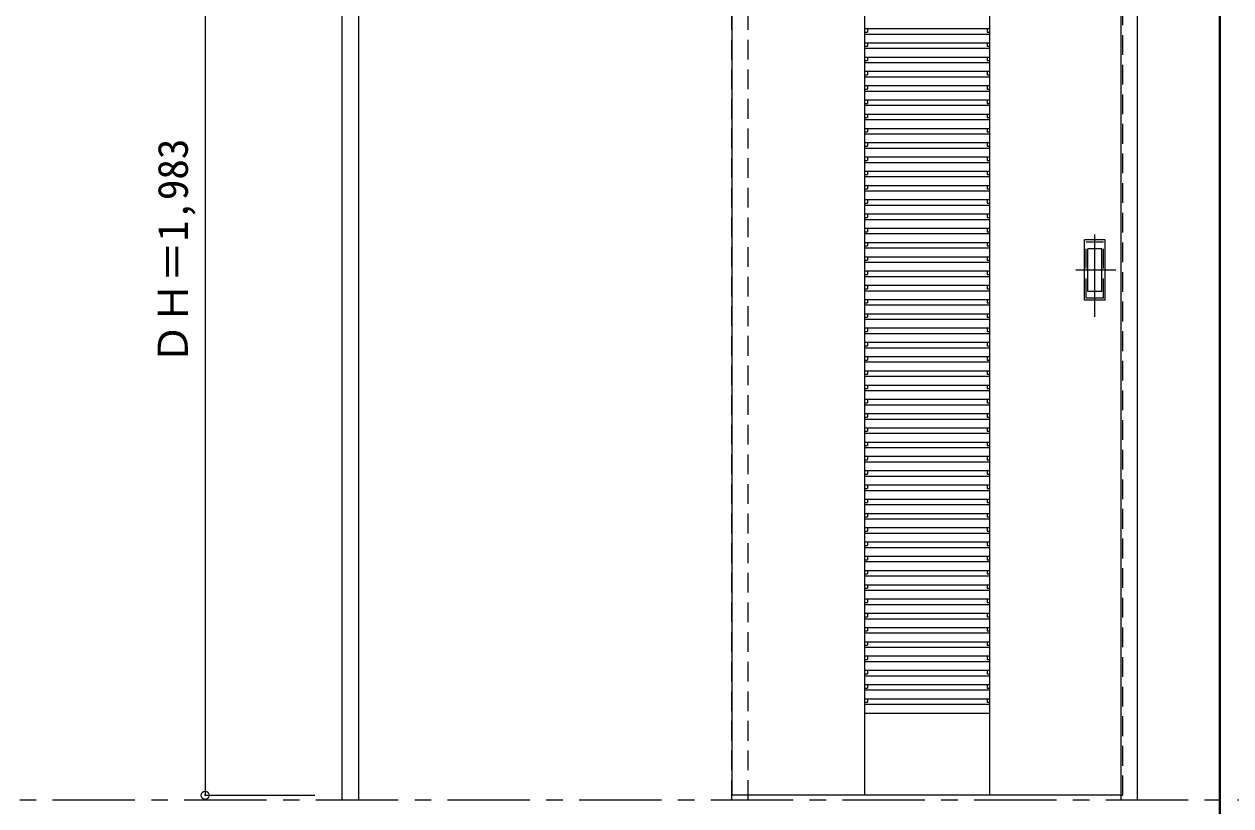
# Model space of a CAD drawing. Units: millimetres, scale not verified. Extents: x -6000 to 5700, y -4307 to 4260.
# Drawn here: x -502 to 1698, y 1407 to 2832 of the extents above; entities that cross this region are included whole.
import ezdxf
from ezdxf.enums import TextEntityAlignment as Align

# ---------------------------------------------------------------- set-up
doc = ezdxf.new("R2010")
doc.units = ezdxf.units.MM
doc.header["$LTSCALE"] = 30
doc.header["$PDMODE"] = 32
doc.header["$PDSIZE"] = 15
doc.linetypes.add('CHAIN1', pattern=[8, 5, -1, 1, -1])
doc.linetypes.add('DASHED1', pattern=[1.8, 1.2, -0.6])
for name, color, linetype, lineweight in [('0-1_通り芯', 7, 'CHAIN1', 18), ('0-2_扉', 4, 'DASHED1', 9), ('0-3_仕上げ', 4, 'Continuous', 9), ('0-4_枠', 3, 'Continuous', 25), ('0-6_引手', 7, 'Continuous', 18), ('0-B_寸法', 7, 'Continuous', 9), ('F-1_枠', 6, 'Continuous', 40)]:
    doc.layers.add(name, color=color, linetype=linetype, lineweight=lineweight)
doc.styles.add('ＭＳ ゴシック', font='')
doc.styles.get('ＭＳ ゴシック').set_extended_font_data('MS Gothic')

msp = doc.modelspace()

# ---------------------------------------------------------------- linework, layer by layer
at = {"layer": '0-1_通り芯'}
msp.add_line((-5490, 1418), (5690, 1418), dxfattribs=at)
at = {"layer": '0-2_扉', "color": 3, "linetype": 'Continuous', "lineweight": 25}
for p in [(788, 3409.5), (1498, 1426.5)]:
    msp.add_line(p, (788, 1426.5), dxfattribs=at)
at = {"layer": '0-2_扉'}
msp.add_lwpolyline([(1498, 1426.5), (1501, 1426.5), (1501, 3409.5)], dxfattribs=at)
at = {"layer": '0-3_仕上げ', "color": 7, "lineweight": 18}
for p, q in [((1030.5, 1426.5), (1030.5, 3409.5)), ((1258.5, 1426.5), (1258.5, 3409.5)), ((1030.5, 1576.5), (1258.5, 1576.5))]:
    msp.add_line(p, q, dxfattribs=at)
at = {"layer": '0-3_仕上げ'}
for p, q in [((1030.5, 2824.5), (1258.5, 2824.5)), ((1030.5, 2818.08), (1035.5, 2818.08)), ((1035.5, 2824.5), (1035.5, 2818.08)), ((1253.5, 2824.5), (1253.5, 2818.08)), ((1253.5, 2818.08), (1258.5, 2818.08)), ((1030.5, 2814.5), (1258.5, 2814.5)), ((1030.5, 2798.5), (1258.5, 2798.5)), ((1035.5, 2798.5), (1035.5, 2792.08)), ((1253.5, 2798.5), (1253.5, 2792.08)), ((1030.5, 2792.08), (1035.5, 2792.08)), ((1030.5, 2788.5), (1258.5, 2788.5)), ((1030.5, 2772.5), (1258.5, 2772.5)), ((1035.5, 2772.5), (1035.5, 2766.08)), ((1253.5, 2792.08), (1258.5, 2792.08)), ((1253.5, 2772.5), (1253.5, 2766.08)), ((1030.5, 2766.08), (1035.5, 2766.08)), ((1030.5, 2762.5), (1258.5, 2762.5)), ((1253.5, 2766.08), (1258.5, 2766.08)), ((1030.5, 2746.5), (1258.5, 2746.5)), ((1030.5, 2740.08), (1035.5, 2740.08)), ((1030.5, 2736.5), (1258.5, 2736.5)), ((1035.5, 2746.5), (1035.5, 2740.08)), ((1253.5, 2746.5), (1253.5, 2740.08)), ((1253.5, 2740.08), (1258.5, 2740.08)), ((1030.5, 2720.5), (1258.5, 2720.5)), ((1030.5, 2714.08), (1035.5, 2714.08)), ((1030.5, 2710.5), (1258.5, 2710.5)), ((1035.5, 2720.5), (1035.5, 2714.08)), ((1253.5, 2720.5), (1253.5, 2714.08)), ((1253.5, 2714.08), (1258.5, 2714.08)), ((1030.5, 2694.5), (1258.5, 2694.5)), ((1030.5, 2688.08), (1035.5, 2688.08)), ((1030.5, 2684.5), (1258.5, 2684.5)), ((1035.5, 2694.5), (1035.5, 2688.08)), ((1253.5, 2694.5), (1253.5, 2688.08)), ((1253.5, 2688.08), (1258.5, 2688.08)), ((1030.5, 2668.5), (1258.5, 2668.5)), ((1030.5, 2662.08), (1035.5, 2662.08)), ((1035.5, 2668.5), (1035.5, 2662.08)), ((1253.5, 2668.5), (1253.5, 2662.08)), ((1253.5, 2662.08), (1258.5, 2662.08)), ((1030.5, 2658.5), (1258.5, 2658.5)), ((1030.5, 2642.5), (1258.5, 2642.5)), ((1035.5, 2642.5), (1035.5, 2636.08)), ((1253.5, 2642.5), (1253.5, 2636.08)), ((1030.5, 2636.08), (1035.5, 2636.08)), ((1030.5, 2632.5), (1258.5, 2632.5)), ((1253.5, 2636.08), (1258.5, 2636.08)), ((1030.5, 2616.5), (1258.5, 2616.5)), ((1030.5, 2610.08), (1035.5, 2610.08)), ((1030.5, 2606.5), (1258.5, 2606.5)), ((1035.5, 2616.5), (1035.5, 2610.08)), ((1253.5, 2616.5), (1253.5, 2610.08)), ((1253.5, 2610.08), (1258.5, 2610.08)), ((1030.5, 2590.5), (1258.5, 2590.5)), ((1030.5, 2584.08), (1035.5, 2584.08)), ((1030.5, 2580.5), (1258.5, 2580.5)), ((1035.5, 2590.5), (1035.5, 2584.08)), ((1253.5, 2590.5), (1253.5, 2584.08)), ((1253.5, 2584.08), (1258.5, 2584.08)), ((1030.5, 2564.5), (1258.5, 2564.5)), ((1030.5, 2558.08), (1035.5, 2558.08)), ((1030.5, 2554.5), (1258.5, 2554.5)), ((1035.5, 2564.5), (1035.5, 2558.08)), ((1253.5, 2564.5), (1253.5, 2558.08)), ((1253.5, 2558.08), (1258.5, 2558.08)), ((1030.5, 2538.5), (1258.5, 2538.5)), ((1030.5, 2532.08), (1035.5, 2532.08)), ((1035.5, 2538.5), (1035.5, 2532.08)), ((1253.5, 2538.5), (1253.5, 2532.08)), ((1253.5, 2532.08), (1258.5, 2532.08)), ((1030.5, 2528.5), (1258.5, 2528.5)), ((1030.5, 2512.5), (1258.5, 2512.5)), ((1035.5, 2512.5), (1035.5, 2506.08)), ((1253.5, 2512.5), (1253.5, 2506.08)), ((1030.5, 2506.08), (1035.5, 2506.08)), ((1030.5, 2502.5), (1258.5, 2502.5)), ((1030.5, 2486.5), (1258.5, 2486.5)), ((1035.5, 2486.5), (1035.5, 2480.08)), ((1253.5, 2506.08), (1258.5, 2506.08)), ((1253.5, 2486.5), (1253.5, 2480.08)), ((1030.5, 2480.08), (1035.5, 2480.08)), ((1030.5, 2476.5), (1258.5, 2476.5)), ((1253.5, 2480.08), (1258.5, 2480.08)), ((1030.5, 2460.5), (1258.5, 2460.5)), ((1030.5, 2454.08), (1035.5, 2454.08)), ((1030.5, 2450.5), (1258.5, 2450.5)), ((1035.5, 2460.5), (1035.5, 2454.08)), ((1253.5, 2460.5), (1253.5, 2454.08)), ((1253.5, 2454.08), (1258.5, 2454.08)), ((1030.5, 2434.5), (1258.5, 2434.5)), ((1030.5, 2428.08), (1035.5, 2428.08)), ((1030.5, 2424.5), (1258.5, 2424.5)), ((1035.5, 2434.5), (1035.5, 2428.08)), ((1253.5, 2434.5), (1253.5, 2428.08)), ((1253.5, 2428.08), (1258.5, 2428.08)), ((1030.5, 2408.5), (1258.5, 2408.5)), ((1030.5, 2402.08), (1035.5, 2402.08)), ((1030.5, 2398.5), (1258.5, 2398.5)), ((1035.5, 2408.5), (1035.5, 2402.08)), ((1253.5, 2408.5), (1253.5, 2402.08)), ((1253.5, 2402.08), (1258.5, 2402.08)), ((1030.5, 2382.5), (1258.5, 2382.5)), ((1030.5, 2376.08), (1035.5, 2376.08)), ((1035.5, 2382.5), (1035.5, 2376.08)), ((1253.5, 2382.5), (1253.5, 2376.08)), ((1253.5, 2376.08), (1258.5, 2376.08)), ((1030.5, 2372.5), (1258.5, 2372.5)), ((1030.5, 2356.5), (1258.5, 2356.5)), ((1035.5, 2356.5), (1035.5, 2350.08)), ((1253.5, 2356.5), (1253.5, 2350.08)), ((1030.5, 2350.08), (1035.5, 2350.08)), ((1030.5, 2346.5), (1258.5, 2346.5)), ((1253.5, 2350.08), (1258.5, 2350.08)), ((1030.5, 2330.5), (1258.5, 2330.5)), ((1030.5, 2324.08), (1035.5, 2324.08)), ((1030.5, 2320.5), (1258.5, 2320.5)), ((1035.5, 2330.5), (1035.5, 2324.08)), ((1253.5, 2330.5), (1253.5, 2324.08)), ((1253.5, 2324.08), (1258.5, 2324.08)), ((1030.5, 2304.5), (1258.5, 2304.5)), ((1030.5, 2298.08), (1035.5, 2298.08)), ((1030.5, 2294.5), (1258.5, 2294.5)), ((1035.5, 2304.5), (1035.5, 2298.08)), ((1253.5, 2304.5), (1253.5, 2298.08)), ((1253.5, 2298.08), (1258.5, 2298.08)), ((1030.5, 2278.5), (1258.5, 2278.5)), ((1030.5, 2272.08), (1035.5, 2272.08)), ((1030.5, 2268.5), (1258.5, 2268.5)), ((1035.5, 2278.5), (1035.5, 2272.08)), ((1253.5, 2278.5), (1253.5, 2272.08)), ((1253.5, 2272.08), (1258.5, 2272.08)), ((1030.5, 2252.5), (1258.5, 2252.5)), ((1030.5, 2246.08), (1035.5, 2246.08)), ((1035.5, 2252.5), (1035.5, 2246.08)), ((1253.5, 2252.5), (1253.5, 2246.08)), ((1253.5, 2246.08), (1258.5, 2246.08)), ((1030.5, 2242.5), (1258.5, 2242.5)), ((1030.5, 2226.5), (1258.5, 2226.5)), ((1035.5, 2226.5), (1035.5, 2220.08)), ((1253.5, 2226.5), (1253.5, 2220.08)), ((1030.5, 2220.08), (1035.5, 2220.08)), ((1030.5, 2216.5), (1258.5, 2216.5)), ((1030.5, 2200.5), (1258.5, 2200.5)), ((1035.5, 2200.5), (1035.5, 2194.08)), ((1253.5, 2220.08), (1258.5, 2220.08)), ((1253.5, 2200.5), (1253.5, 2194.08)), ((1030.5, 2194.08), (1035.5, 2194.08)), ((1030.5, 2190.5), (1258.5, 2190.5)), ((1253.5, 2194.08), (1258.5, 2194.08)), ((1030.5, 2174.5), (1258.5, 2174.5)), ((1030.5, 2168.08), (1035.5, 2168.08)), ((1030.5, 2164.5), (1258.5, 2164.5)), ((1035.5, 2174.5), (1035.5, 2168.08)), ((1253.5, 2174.5), (1253.5, 2168.08)), ((1253.5, 2168.08), (1258.5, 2168.08)), ((1030.5, 2148.5), (1258.5, 2148.5)), ((1030.5, 2142.08), (1035.5, 2142.08)), ((1030.5, 2138.5), (1258.5, 2138.5)), ((1035.5, 2148.5), (1035.5, 2142.08)), ((1253.5, 2148.5), (1253.5, 2142.08)), ((1253.5, 2142.08), (1258.5, 2142.08)), ((1030.5, 2122.5), (1258.5, 2122.5)), ((1030.5, 2116.08), (1035.5, 2116.08)), ((1030.5, 2112.5), (1258.5, 2112.5)), ((1035.5, 2122.5), (1035.5, 2116.08)), ((1253.5, 2122.5), (1253.5, 2116.08)), ((1253.5, 2116.08), (1258.5, 2116.08)), ((1030.5, 2096.5), (1258.5, 2096.5)), ((1030.5, 2090.08), (1035.5, 2090.08)), ((1035.5, 2096.5), (1035.5, 2090.08)), ((1253.5, 2096.5), (1253.5, 2090.08)), ((1253.5, 2090.08), (1258.5, 2090.08)), ((1030.5, 2086.5), (1258.5, 2086.5)), ((1030.5, 2070.5), (1258.5, 2070.5)), ((1035.5, 2070.5), (1035.5, 2064.08)), ((1253.5, 2070.5), (1253.5, 2064.08)), ((1030.5, 2064.08), (1035.5, 2064.08)), ((1030.5, 2060.5), (1258.5, 2060.5)), ((1253.5, 2064.08), (1258.5, 2064.08)), ((1030.5, 2044.5), (1258.5, 2044.5)), ((1030.5, 2038.08), (1035.5, 2038.08)), ((1030.5, 2034.5), (1258.5, 2034.5)), ((1035.5, 2044.5), (1035.5, 2038.08)), ((1253.5, 2044.5), (1253.5, 2038.08)), ((1253.5, 2038.08), (1258.5, 2038.08)), ((1030.5, 2018.5), (1258.5, 2018.5)), ((1030.5, 2012.08), (1035.5, 2012.08)), ((1030.5, 2008.5), (1258.5, 2008.5)), ((1035.5, 2018.5), (1035.5, 2012.08)), ((1253.5, 2018.5), (1253.5, 2012.08)), ((1253.5, 2012.08), (1258.5, 2012.08)), ((1030.5, 1992.5), (1258.5, 1992.5)), ((1030.5, 1986.08), (1035.5, 1986.08)), ((1030.5, 1982.5), (1258.5, 1982.5)), ((1035.5, 1992.5), (1035.5, 1986.08)), ((1253.5, 1992.5), (1253.5, 1986.08)), ((1253.5, 1986.08), (1258.5, 1986.08)), ((1030.5, 1966.5), (1258.5, 1966.5)), ((1030.5, 1960.08), (1035.5, 1960.08)), ((1035.5, 1966.5), (1035.5, 1960.08)), ((1253.5, 1966.5), (1253.5, 1960.08)), ((1253.5, 1960.08), (1258.5, 1960.08)), ((1030.5, 1956.5), (1258.5, 1956.5)), ((1030.5, 1940.5), (1258.5, 1940.5)), ((1035.5, 1940.5), (1035.5, 1934.08)), ((1253.5, 1940.5), (1253.5, 1934.08)), ((1030.5, 1934.08), (1035.5, 1934.08)), ((1030.5, 1930.5), (1258.5, 1930.5)), ((1030.5, 1914.5), (1258.5, 1914.5)), ((1035.5, 1914.5), (1035.5, 1908.08)), ((1253.5, 1934.08), (1258.5, 1934.08)), ((1253.5, 1914.5), (1253.5, 1908.08)), ((1030.5, 1908.08), (1035.5, 1908.08)), ((1030.5, 1904.5), (1258.5, 1904.5)), ((1253.5, 1908.08), (1258.5, 1908.08)), ((1030.5, 1888.5), (1258.5, 1888.5)), ((1030.5, 1882.08), (1035.5, 1882.08)), ((1030.5, 1878.5), (1258.5, 1878.5)), ((1035.5, 1888.5), (1035.5, 1882.08)), ((1253.5, 1888.5), (1253.5, 1882.08)), ((1253.5, 1882.08), (1258.5, 1882.08)), ((1030.5, 1862.5), (1258.5, 1862.5)), ((1030.5, 1856.08), (1035.5, 1856.08)), ((1030.5, 1852.5), (1258.5, 1852.5)), ((1035.5, 1862.5), (1035.5, 1856.08)), ((1253.5, 1862.5), (1253.5, 1856.08)), ((1253.5, 1856.08), (1258.5, 1856.08)), ((1030.5, 1836.5), (1258.5, 1836.5)), ((1030.5, 1830.08), (1035.5, 1830.08)), ((1030.5, 1826.5), (1258.5, 1826.5)), ((1035.5, 1836.5), (1035.5, 1830.08)), ((1253.5, 1836.5), (1253.5, 1830.08)), ((1253.5, 1830.08), (1258.5, 1830.08)), ((1030.5, 1810.5), (1258.5, 1810.5)), ((1030.5, 1804.08), (1035.5, 1804.08)), ((1035.5, 1810.5), (1035.5, 1804.08)), ((1253.5, 1810.5), (1253.5, 1804.08)), ((1253.5, 1804.08), (1258.5, 1804.08)), ((1030.5, 1800.5), (1258.5, 1800.5)), ((1030.5, 1784.5), (1258.5, 1784.5)), ((1035.5, 1784.5), (1035.5, 1778.08)), ((1253.5, 1784.5), (1253.5, 1778.08)), ((1030.5, 1778.08), (1035.5, 1778.08)), ((1030.5, 1774.5), (1258.5, 1774.5)), ((1253.5, 1778.08), (1258.5, 1778.08)), ((1030.5, 1758.5), (1258.5, 1758.5)), ((1030.5, 1752.08), (1035.5, 1752.08)), ((1030.5, 1748.5), (1258.5, 1748.5)), ((1035.5, 1758.5), (1035.5, 1752.08)), ((1253.5, 1758.5), (1253.5, 1752.08)), ((1253.5, 1752.08), (1258.5, 1752.08)), ((1030.5, 1732.5), (1258.5, 1732.5)), ((1030.5, 1726.08), (1035.5, 1726.08)), ((1030.5, 1722.5), (1258.5, 1722.5)), ((1035.5, 1732.5), (1035.5, 1726.08)), ((1253.5, 1732.5), (1253.5, 1726.08)), ((1253.5, 1726.08), (1258.5, 1726.08)), ((1030.5, 1706.5), (1258.5, 1706.5)), ((1030.5, 1700.08), (1035.5, 1700.08)), ((1030.5, 1696.5), (1258.5, 1696.5)), ((1035.5, 1706.5), (1035.5, 1700.08)), ((1253.5, 1706.5), (1253.5, 1700.08)), ((1253.5, 1700.08), (1258.5, 1700.08)), ((1030.5, 1680.5), (1258.5, 1680.5)), ((1030.5, 1674.08), (1035.5, 1674.08)), ((1035.5, 1680.5), (1035.5, 1674.08)), ((1253.5, 1680.5), (1253.5, 1674.08)), ((1253.5, 1674.08), (1258.5, 1674.08)), ((1030.5, 1670.5), (1258.5, 1670.5)), ((1030.5, 1654.5), (1258.5, 1654.5)), ((1035.5, 1654.5), (1035.5, 1648.08)), ((1253.5, 1654.5), (1253.5, 1648.08)), ((1030.5, 1648.08), (1035.5, 1648.08)), ((1030.5, 1644.5), (1258.5, 1644.5)), ((1030.5, 1628.5), (1258.5, 1628.5)), ((1035.5, 1628.5), (1035.5, 1622.08)), ((1253.5, 1648.08), (1258.5, 1648.08)), ((1253.5, 1628.5), (1253.5, 1622.08)), ((1030.5, 1622.08), (1035.5, 1622.08)), ((1030.5, 1618.5), (1258.5, 1618.5)), ((1253.5, 1622.08), (1258.5, 1622.08)), ((1030.5, 1602.5), (1258.5, 1602.5)), ((1030.5, 1596.08), (1035.5, 1596.08)), ((1030.5, 1592.5), (1258.5, 1592.5)), ((1035.5, 1602.5), (1035.5, 1596.08)), ((1253.5, 1602.5), (1253.5, 1596.08)), ((1253.5, 1596.08), (1258.5, 1596.08))]:
    msp.add_line(p, q, dxfattribs=at)
at = {"layer": '0-4_枠'}
for p, q in [((78, 1418), (78, 3453)), ((1528, 1418), (1528, 3453)), ((1498, 1418), (1498, 3423)), ((1498, 1418), (1528, 1418))]:
    msp.add_line(p, q, dxfattribs=at)
at = {"layer": '0-4_枠', "color": 4, "linetype": 'DASHED1', "lineweight": 9}
for p, q in [((788, 1418), (788, 3423)), ((818, 1418), (818, 3423)), ((788, 1418), (818, 1418))]:
    msp.add_line(p, q, dxfattribs=at)
at = {"layer": '0-4_枠'}
msp.add_lwpolyline([(78, 1418), (108, 1418), (108, 3423)], dxfattribs=at)
at = {"layer": '0-6_引手', "linetype": 'CHAIN1'}
for p, q in [((1450, 2298.77), (1450, 2469.62)), ((1488.07, 2384), (1415.56, 2384))]:
    msp.add_line(p, q, dxfattribs=at)
at = {"layer": '0-6_引手'}
for p, q in [((1469, 2439), (1431, 2439)), ((1431, 2329), (1431, 2439)), ((1462.5, 2423), (1437.5, 2423)), ((1437.5, 2345), (1437.5, 2423)), ((1462.5, 2345), (1462.5, 2423)), ((1469, 2329), (1469, 2439)), ((1462.5, 2345), (1437.5, 2345)), ((1469, 2329), (1431, 2329))]:
    msp.add_line(p, q, dxfattribs=at)
at = {"layer": '0-6_引手', "linetype": 'DASHED1'}
for p, q in [((1434, 2333), (1434, 2435)), ((1466, 2333), (1434, 2333))]:
    msp.add_line(p, q, dxfattribs=at)
msp.add_lwpolyline([(1466, 2333), (1466, 2435), (1434, 2435)], dxfattribs=at)
at = {"layer": '0-B_寸法', "color": 4}
for p, q in [((-172, 3409.5), (-172, 1426.5)), ((-172, 1426.5), (28, 1426.5))]:
    msp.add_line(p, q, dxfattribs=at)
at = {"layer": '0-B_寸法'}
msp.add_point((-172, 1426.5), dxfattribs=at)
at = {"layer": 'F-1_枠'}
msp.add_line((1678, -3790), (1678, 4175), dxfattribs=at)

# ---------------------------------------------------------------- texts
at = {"layer": '0-B_寸法', "style": 'ＭＳ ゴシック'}
msp.add_text('ＤＨ＝1,983', height=54.99, rotation=90, dxfattribs=at).set_placement((-187, 2211.75), align=Align.BOTTOM_LEFT)

doc.saveas('drawing.dxf')
